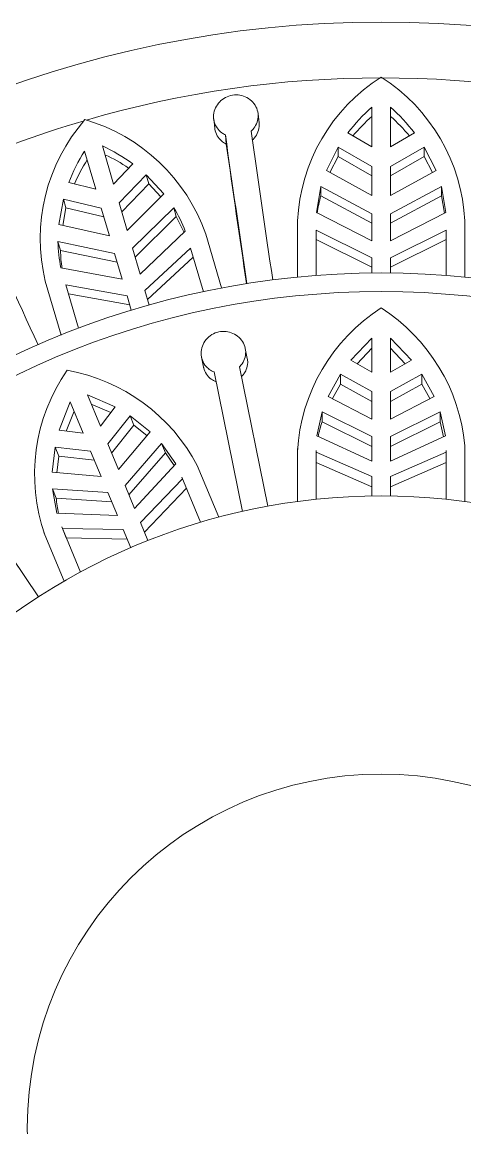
# Model space of a CAD drawing. Header units: millimetres. Extents: x -18512 to 101824, y -95768 to 52898.
# Drawn here: x 16743.3 to 16755.19, y -58153.42 to -58123.71 of the extents above; entities that cross this region are included whole.
import ezdxf

# ---------------------------------------------------------------- set-up
doc = ezdxf.new("R2010")
doc.units = ezdxf.units.MM
doc.header["$LTSCALE"] = 25
doc.layers.get('0').update_dxf_attribs({"color": 254, "lineweight": 0})
doc.layers.add('027 Sanitry Ware', color=1, linetype='Continuous', lineweight=0)

# ---------------------------------------------------------------- blocks, each defined once
blk = doc.blocks.new('SE2')
at = {"layer": '027 Sanitry Ware', "linetype": 'Continuous'}
for p, q in [((108.2037, 98.6201), (108.6565, 98.6201)), ((110.4683, 98.6201), (110.0169, 98.6201)), ((108.6565, 97.2701), (108.2037, 97.2701)), ((110.0395, 97.2698), (110.0563, 97.2698)), ((110.0634, 97.2701), (110.4683, 97.2701)), ((109.38, 96.8024), (110.5059, 97.0315)), ((107.4128, 96.9597), (107.338, 96.9518)), ((109.3124, 96.8652), (109.2322, 96.8489)), ((110.5478, 96.8257), (109.4219, 96.5966)), ((107.5079, 96.688), (107.5824, 96.6959)), ((108.3101, 96.5306), (108.7445, 96.6582)), ((107.3784, 96.594), (107.4533, 96.602)), ((110.5948, 96.6342), (110.1777, 96.4615)), ((109.3039, 96.4961), (109.3842, 96.5124)), ((110.2847, 96.3429), (110.2714, 96.3379)), ((109.1248, 95.3629), (108.6904, 95.2353)), ((110.7374, 95.2321), (111.1114, 95.387)), ((110.285, 94.5384), (111.2375, 95.1809)), ((110.7154, 95.2226), (110.7309, 95.2291))]:
    blk.add_line(p, q, dxfattribs=at)
at = {"layer": '027 Sanitry Ware', "color": 8, "linetype": 'Continuous'}
for p, q in [((108.1344, 98.4679), (107.9257, 98.4319)), ((108.0002, 98.4319), (108.1404, 98.456)), ((108.1344, 98.4679), (108.3629, 98.0201)), ((108.6434, 98.4701), (108.2787, 98.4701)), ((108.5013, 98.0201), (108.2787, 98.4701)), ((108.3539, 98.4701), (108.5774, 98.0201)), ((109.7429, 98.4215), (109.9374, 98.4648)), ((109.8236, 98.4215), (109.945, 98.4484)), ((109.9374, 98.4648), (110.1425, 98.0201)), ((110.0703, 98.4696), (110.0562, 98.4701)), ((110.0562, 98.4701), (110.4505, 98.4701)), ((110.2661, 98.0201), (110.0703, 98.4696)), ((110.3504, 98.0201), (110.1525, 98.4696)), ((107.7955, 98.3876), (107.6087, 98.2931)), ((107.6832, 98.2931), (107.8116, 98.3581)), ((107.9968, 98.0201), (107.7955, 98.3876)), ((107.9257, 98.4319), (108.0002, 98.4319)), ((107.9257, 98.4319), (108.1453, 98.0201)), ((108.2201, 98.0201), (108.0002, 98.4319)), ((109.4395, 98.273), (109.6192, 98.3731)), ((109.6192, 98.3731), (109.8029, 98.0201)), ((109.7429, 98.4215), (109.8236, 98.4215)), ((109.9426, 98.0201), (109.7429, 98.4215)), ((110.024, 98.0201), (109.8236, 98.4215)), ((107.6832, 98.2931), (107.6087, 98.2931)), ((107.7641, 98.0201), (107.6087, 98.2931)), ((107.6832, 98.2931), (107.8385, 98.0201)), ((109.4395, 98.273), (109.5203, 98.273)), ((109.5794, 98.0201), (109.4395, 98.273)), ((109.5203, 98.273), (109.6373, 98.3383)), ((109.6599, 98.0201), (109.5203, 98.273)), ((107.4927, 98.2139), (107.6056, 98.0201)), ((109.1497, 98.0201), (109.3268, 98.1901)), ((109.3268, 98.1901), (109.4244, 98.0201)), ((109.2315, 98.0201), (109.3557, 98.1398)), ((107.6056, 98.0201), (107.2843, 98.0201)), ((107.9968, 98.0201), (107.7641, 98.0201)), ((108.3629, 98.0201), (108.1453, 98.0201)), ((108.6238, 98.0201), (108.5013, 98.0201)), ((109.4244, 98.0201), (109.1497, 98.0201)), ((109.8029, 98.0201), (109.5794, 98.0201)), ((110.1425, 98.0201), (109.9426, 98.0201)), ((110.424, 98.0201), (110.2661, 98.0201)), ((107.2843, 97.8701), (107.6056, 97.8701)), ((107.6056, 97.8701), (107.4927, 97.6764)), ((107.6087, 97.5971), (107.7641, 97.8701)), ((107.8385, 97.8701), (107.6832, 97.5971)), ((107.7641, 97.8701), (107.9968, 97.8701)), ((107.7955, 97.5027), (107.9968, 97.8701)), ((108.1453, 97.8701), (107.9257, 97.4584)), ((108.0002, 97.4584), (108.2201, 97.8701)), ((108.3629, 97.8701), (108.1344, 97.4224)), ((108.1453, 97.8701), (108.3629, 97.8701)), ((108.2787, 97.4201), (108.5013, 97.8701)), ((108.5774, 97.8701), (108.3539, 97.4201)), ((108.5013, 97.8701), (108.6238, 97.8701)), ((109.1497, 97.8701), (109.4244, 97.8701)), ((109.3268, 97.7002), (109.1497, 97.8701)), ((109.3557, 97.7504), (109.2315, 97.8701)), ((109.4244, 97.8701), (109.3268, 97.7002)), ((109.4395, 97.6173), (109.5794, 97.8701)), ((109.5203, 97.6173), (109.6599, 97.8701)), ((109.5794, 97.8701), (109.8029, 97.8701)), ((109.8029, 97.8701), (109.6192, 97.5172)), ((109.7429, 97.4688), (109.9426, 97.8701)), ((109.8236, 97.4688), (110.024, 97.8701)), ((110.1425, 97.8701), (109.9374, 97.4255)), ((109.9426, 97.8701), (110.1425, 97.8701)), ((110.0703, 97.4207), (110.2661, 97.8701)), ((110.1525, 97.4207), (110.3504, 97.8701)), ((110.2661, 97.8701), (110.424, 97.8701)), ((107.6832, 97.5971), (107.6087, 97.5971)), ((107.6087, 97.5971), (107.7955, 97.5027)), ((107.8116, 97.5322), (107.6832, 97.5971)), ((109.4395, 97.6173), (109.5203, 97.6173)), ((109.6192, 97.5172), (109.4395, 97.6173)), ((109.6373, 97.552), (109.5203, 97.6173)), ((109.7429, 97.4688), (109.8236, 97.4688)), ((109.9374, 97.4255), (109.7429, 97.4688)), ((107.9257, 97.4584), (108.1344, 97.4224)), ((107.9257, 97.4584), (108.0002, 97.4584)), ((108.2787, 97.4201), (108.6434, 97.4201)), ((110.0562, 97.4201), (110.0703, 97.4207)), ((110.4505, 97.4201), (110.0562, 97.4201)), ((110.0703, 97.4207), (110.1525, 97.4207)), ((108.7742, 96.5106), (108.4243, 96.4078)), ((110.2714, 96.3379), (110.6358, 96.4889)), ((108.7647, 96.0388), (108.4243, 96.4078)), ((108.4964, 96.429), (108.8376, 96.0602)), ((108.1678, 96.2926), (108.2956, 96.3553)), ((108.2864, 96.365), (108.6319, 95.9998)), ((110.6376, 96.0025), (110.2847, 96.3429)), ((110.7155, 96.0348), (110.3606, 96.3743)), ((108.0964, 96.2717), (108.1678, 96.2926)), ((108.0964, 96.2717), (108.4231, 95.9385)), ((108.4948, 95.9595), (108.1678, 96.2926)), ((110.0006, 96.1731), (110.1638, 96.2875)), ((110.0752, 96.204), (110.177, 96.2753)), ((110.1638, 96.2875), (110.5234, 95.9552)), ((107.9839, 96.1924), (107.8312, 96.0492)), ((107.9028, 96.0702), (108.0077, 96.1687)), ((108.2805, 95.8966), (107.9839, 96.1924)), ((110.0006, 96.1731), (110.0752, 96.204)), ((110.3387, 95.8787), (110.0006, 96.1731)), ((110.4139, 95.9099), (110.0752, 96.204)), ((107.9028, 96.0702), (107.8312, 96.0492)), ((108.0573, 95.831), (107.8312, 96.0492)), ((107.9028, 96.0702), (108.1287, 95.852)), ((108.8822, 96.0733), (108.7647, 96.0388)), ((109.7771, 95.9198), (109.9048, 96.0811)), ((109.8518, 95.9507), (109.9349, 96.0558)), ((109.9048, 96.0811), (110.2096, 95.8253)), ((110.7834, 96.063), (110.6376, 96.0025)), ((108.6319, 95.9998), (108.4231, 95.9385)), ((109.7771, 95.9198), (109.8518, 95.9507)), ((110.0776, 95.7706), (109.8518, 95.9507)), ((110.5234, 95.9552), (110.3387, 95.8787)), ((107.7423, 95.9405), (107.9052, 95.7864)), ((108.2805, 95.8966), (108.0573, 95.831)), ((108.4653, 95.7945), (108.6741, 95.8558)), ((108.6741, 95.8558), (108.581, 95.3618)), ((108.7201, 95.4003), (108.8069, 95.8948)), ((108.8799, 95.9163), (108.7922, 95.4215)), ((108.8069, 95.8948), (108.9244, 95.9293)), ((110.0032, 95.7398), (109.7771, 95.9198)), ((110.6861, 95.3738), (110.695, 95.864)), ((110.695, 95.864), (110.8408, 95.9244)), ((110.762, 95.4052), (110.7729, 95.8962)), ((107.9052, 95.7864), (107.597, 95.6959)), ((108.4653, 95.7945), (108.3706, 95.3376)), ((108.4421, 95.3586), (108.5371, 95.8156)), ((109.6061, 95.5753), (109.7047, 95.8001)), ((109.7047, 95.8001), (109.86, 95.6804)), ((110.2096, 95.8253), (110.0032, 95.7398)), ((110.3961, 95.7402), (110.5808, 95.8167)), ((110.4398, 95.3238), (110.4713, 95.7713)), ((110.5808, 95.8167), (110.5615, 95.3274)), ((108.0273, 95.3814), (108.0995, 95.6871)), ((108.1709, 95.7081), (108.0988, 95.4024)), ((108.0995, 95.6871), (108.3228, 95.7527)), ((108.2331, 95.3434), (108.3228, 95.7527)), ((109.86, 95.6804), (109.6061, 95.5753)), ((109.6817, 95.6066), (109.7506, 95.7647)), ((110.0606, 95.6012), (110.267, 95.6867)), ((110.267, 95.6867), (110.2324, 95.2903)), ((110.3652, 95.2929), (110.3961, 95.7402)), ((107.6392, 95.552), (107.9475, 95.6425)), ((107.9475, 95.6425), (107.8937, 95.4248)), ((110.0281, 95.314), (110.0606, 95.6012)), ((110.1027, 95.3449), (110.135, 95.632)), ((108.7201, 95.4003), (109.07, 95.5031)), ((109.6635, 95.4367), (109.9174, 95.5419)), ((109.9174, 95.5419), (109.8922, 95.3475)), ((111.0376, 95.5188), (110.6732, 95.3679)), ((109.8922, 95.3475), (109.6635, 95.4367)), ((109.8997, 95.405), (109.7391, 95.468)), ((108.0988, 95.4024), (108.0273, 95.3814)), ((108.0273, 95.3814), (108.2331, 95.3434)), ((108.2403, 95.3763), (108.0988, 95.4024)), ((108.3706, 95.3376), (108.4421, 95.3586)), ((110.0281, 95.314), (110.1027, 95.3449)), ((110.2358, 95.3294), (110.1027, 95.3449)), ((110.5615, 95.3274), (110.3652, 95.2929)), ((110.3652, 95.2929), (110.4398, 95.3238)), ((110.6732, 95.3679), (110.6861, 95.3738)), ((110.6861, 95.3738), (110.762, 95.4052)), ((110.2324, 95.2903), (110.0281, 95.314))]:
    blk.add_line(p, q, dxfattribs=at)
at = {"layer": '027 Sanitry Ware', "linetype": 'Continuous'}
for radius in [8.925, 6.9, 5.1, 2.8548]:
    blk.add_circle((115.5234, 97.9451), radius, dxfattribs=at)
at = {"layer": '027 Sanitry Ware', "color": 8, "linetype": 'Continuous'}
blk.add_circle((115.5234, 97.9451), 6.75, dxfattribs=at)
at = {"layer": '027 Sanitry Ware', "linetype": 'Continuous'}
for centre, radius, start, end in [((115.5234, 97.9451), 8.475, 163.75722, 196.2933), ((108.279, 97.1533), 1.4687, 92.93851, 147.37692), ((110.1519, 97.1439), 1.4824, 95.22468, 147.2825), ((108.2737, 98.7277), 1.4593, 212.43151, 267.25305), ((110.1431, 98.7391), 1.4711, 212.66272, 266.89393), ((86.9166, 242.5637), 147.1118, 278.034384, 278.507068), ((87.3085, 239.8648), 144.5946, 278.030325, 278.511202), ((85.5946, 252.2911), 157.1411, 278.043458, 278.458659), ((108.7956, 95.1444), 1.4688, 109.30227, 163.74044), ((110.8674, 95.1493), 1.4824, 117.72468, 169.7825), ((108.348, 96.6583), 1.4636, 228.88295, 283.52889), ((115.5234, 97.9451), 8.475, 196.4293, 212.61215), ((110.2489, 96.6197), 1.4711, 235.16272, 289.39393), ((47.3316, 228.6462), 147.1118, 294.39802, 294.870705)]:
    blk.add_arc(centre, radius, start, end, dxfattribs=at)
at = {"layer": '027 Sanitry Ware', "color": 8, "linetype": 'Continuous'}
for centre, radius, start, end in [((108.3673, 97.0646), 1.4442, 127.27078, 138.57626), ((108.4394, 97.07), 1.4384, 129.91747, 138.65535), ((108.3673, 98.8257), 1.4442, 221.42374, 232.72922), ((108.4394, 98.8203), 1.4384, 221.34465, 230.08256), ((110.1363, 98.4182), 0.9996, 251.77003, 259.00808), ((108.2834, 98.4779), 1.0581, 254.47535, 262.24612), ((108.6566, 95.3709), 1.0608, 110.42312, 121.87899), ((108.9052, 95.0842), 1.4442, 143.63437, 154.93994), ((108.9729, 95.1096), 1.4383, 146.28108, 155.01905), ((108.4091, 96.7739), 1.4442, 237.78742, 249.09281), ((108.4798, 96.789), 1.4384, 237.70831, 246.44618), ((108.3554, 96.3945), 1.057, 270.82744, 282.32499), ((108.4267, 96.4157), 1.0573, 270.8343, 278.62336), ((110.3653, 96.3207), 0.9996, 274.27003, 281.50814)]:
    blk.add_arc(centre, radius, start, end, dxfattribs=at)
at = {"layer": '027 Sanitry Ware', "linetype": 'Continuous'}
for points, knots in [([(107.4781, 96.8959), (107.4682, 96.9069), (107.4571, 96.9167), (107.445, 96.9248), (107.4291, 96.9356), (107.4112, 96.9435), (107.3929, 96.948), (107.3744, 96.9526), (107.355, 96.9538), (107.3362, 96.9516), (107.3173, 96.9493), (107.2984, 96.9436), (107.2812, 96.9348), (107.2639, 96.9259), (107.2478, 96.9137), (107.2342, 96.8992), (107.2207, 96.8847), (107.2094, 96.8675), (107.2014, 96.8489), (107.1934, 96.8307), (107.1883, 96.8106), (107.1867, 96.7905), (107.1851, 96.7707), (107.1867, 96.7503), (107.1915, 96.7309), (107.1962, 96.7118), (107.2041, 96.6931), (107.2146, 96.6766), (107.2251, 96.6599), (107.2384, 96.6448), (107.2534, 96.6325), (107.2686, 96.62), (107.286, 96.61), (107.3042, 96.6034), (107.3226, 96.5966), (107.3422, 96.5931), (107.3615, 96.5931), (107.3808, 96.5931), (107.4003, 96.5967), (107.4183, 96.6036), (107.4298, 96.608), (107.441, 96.6138), (107.4513, 96.6209), (107.4668, 96.6315), (107.4808, 96.6452), (107.492, 96.6609), (107.4981, 96.6694), (107.5034, 96.6785), (107.5079, 96.688)], [0, 0, 0, 0, 0.050175, 0.050175, 0.050175, 0.116858, 0.116858, 0.116858, 0.183976, 0.183976, 0.183976, 0.251645, 0.251645, 0.251645, 0.319691, 0.319691, 0.319691, 0.387522, 0.387522, 0.387522, 0.454413, 0.454413, 0.454413, 0.520157, 0.520157, 0.520157, 0.585371, 0.585371, 0.585371, 0.65108, 0.65108, 0.65108, 0.717976, 0.717976, 0.717976, 0.785945, 0.785945, 0.785945, 0.854212, 0.854212, 0.854212, 0.897824, 0.897824, 0.897824, 0.96429, 0.96429, 0.96429, 1, 1, 1, 1]), ([(107.4128, 96.9597), (107.4226, 96.9607), (107.4325, 96.9609), (107.4423, 96.9601), (107.4613, 96.9585), (107.4803, 96.9534), (107.4978, 96.9452), (107.5152, 96.9369), (107.5315, 96.9254), (107.5454, 96.9114), (107.5479, 96.9089), (107.5502, 96.9064), (107.5525, 96.9038)], [0.8181419, 0.8181419, 0.8181419, 0.8181419, 0.8530016, 0.8530016, 0.8530016, 0.9208665, 0.9208665, 0.9208665, 0.9882605, 0.9882605, 0.9882605, 1, 1, 1, 1]), ([(109.4219, 96.5966), (109.4165, 96.5831), (109.4095, 96.5702), (109.4011, 96.5587), (109.3941, 96.5491), (109.3861, 96.5404), (109.3774, 96.5327), (109.363, 96.5199), (109.3462, 96.5098), (109.3284, 96.5031), (109.3106, 96.4964), (109.2913, 96.4929), (109.2721, 96.4929), (109.2526, 96.4928), (109.2327, 96.4963), (109.214, 96.503), (109.1951, 96.5098), (109.177, 96.52), (109.1611, 96.533), (109.1455, 96.5458), (109.1317, 96.5617), (109.121, 96.5793), (109.1106, 96.5963), (109.1029, 96.6155), (109.0986, 96.6351), (109.0944, 96.6543), (109.0933, 96.6744), (109.0953, 96.6937), (109.0974, 96.7131), (109.1027, 96.7322), (109.1106, 96.7497), (109.1187, 96.7676), (109.1298, 96.7841), (109.1428, 96.7982), (109.1563, 96.8126), (109.1723, 96.8248), (109.1894, 96.8337), (109.2069, 96.8427), (109.226, 96.8487), (109.2453, 96.851), (109.2645, 96.8532), (109.2843, 96.8519), (109.3031, 96.8471), (109.3216, 96.8424), (109.3397, 96.8341), (109.3557, 96.8229), (109.3644, 96.8169), (109.3725, 96.81), (109.38, 96.8024)], [0, 0, 0, 0, 0.049504, 0.049504, 0.049504, 0.090176, 0.090176, 0.090176, 0.157821, 0.157821, 0.157821, 0.225413, 0.225413, 0.225413, 0.293804, 0.293804, 0.293804, 0.362711, 0.362711, 0.362711, 0.430787, 0.430787, 0.430787, 0.496896, 0.496896, 0.496896, 0.561301, 0.561301, 0.561301, 0.625531, 0.625531, 0.625531, 0.691162, 0.691162, 0.691162, 0.758751, 0.758751, 0.758751, 0.827552, 0.827552, 0.827552, 0.896201, 0.896201, 0.896201, 0.963832, 0.963832, 0.963832, 1, 1, 1, 1]), ([(109.3124, 96.8652), (109.3238, 96.8675), (109.3356, 96.8686), (109.3472, 96.8683), (109.3663, 96.8679), (109.3856, 96.8639), (109.4035, 96.8566), (109.415, 96.8518), (109.4261, 96.8457), (109.4364, 96.8384), (109.4446, 96.8325), (109.4524, 96.8259), (109.4596, 96.8186)], [0.812153, 0.812153, 0.812153, 0.812153, 0.8535983, 0.8535983, 0.8535983, 0.92178, 0.92178, 0.92178, 0.9652219, 0.9652219, 0.9652219, 1, 1, 1, 1]), ([(107.5824, 96.6959), (107.5814, 96.6937), (107.5803, 96.6914), (107.5791, 96.6892), (107.5735, 96.6785), (107.5668, 96.6684), (107.5592, 96.6592), (107.5469, 96.6444), (107.532, 96.6318), (107.5156, 96.6223), (107.4993, 96.6129), (107.4811, 96.6063), (107.4626, 96.6033), (107.4596, 96.6028), (107.4565, 96.6023), (107.4535, 96.602)], [0, 0, 0, 0, 0.008381, 0.008381, 0.008381, 0.0493258, 0.0493258, 0.0493258, 0.1161953, 0.1161953, 0.1161953, 0.1830334, 0.1830334, 0.1830334, 0.1939261, 0.1939261, 0.1939261, 0.1939261]), ([(109.5015, 96.6128), (109.496, 96.599), (109.4888, 96.5859), (109.4803, 96.5742), (109.469, 96.5589), (109.4551, 96.5456), (109.4396, 96.5353), (109.4239, 96.525), (109.4062, 96.5174), (109.388, 96.5132), (109.3868, 96.513), (109.3855, 96.5127), (109.3843, 96.5124)], [0, 0, 0, 0, 0.0504955, 0.0504955, 0.0504955, 0.1167107, 0.1167107, 0.1167107, 0.1834555, 0.1834555, 0.1834555, 0.187887, 0.187887, 0.187887, 0.187887])]:
    blk.add_open_spline(points, degree=3, knots=knots, dxfattribs=at)

msp = doc.modelspace()

# ---------------------------------------------------------------- block references
at = {"xscale": 3.328501294135078, "yscale": 3.328501294135078, "zscale": 3.328501294135078, "rotation": 270}
msp.add_blockref('SE2', (16426.928, -57768.896, 0), dxfattribs=at)

doc.saveas('drawing.dxf')
